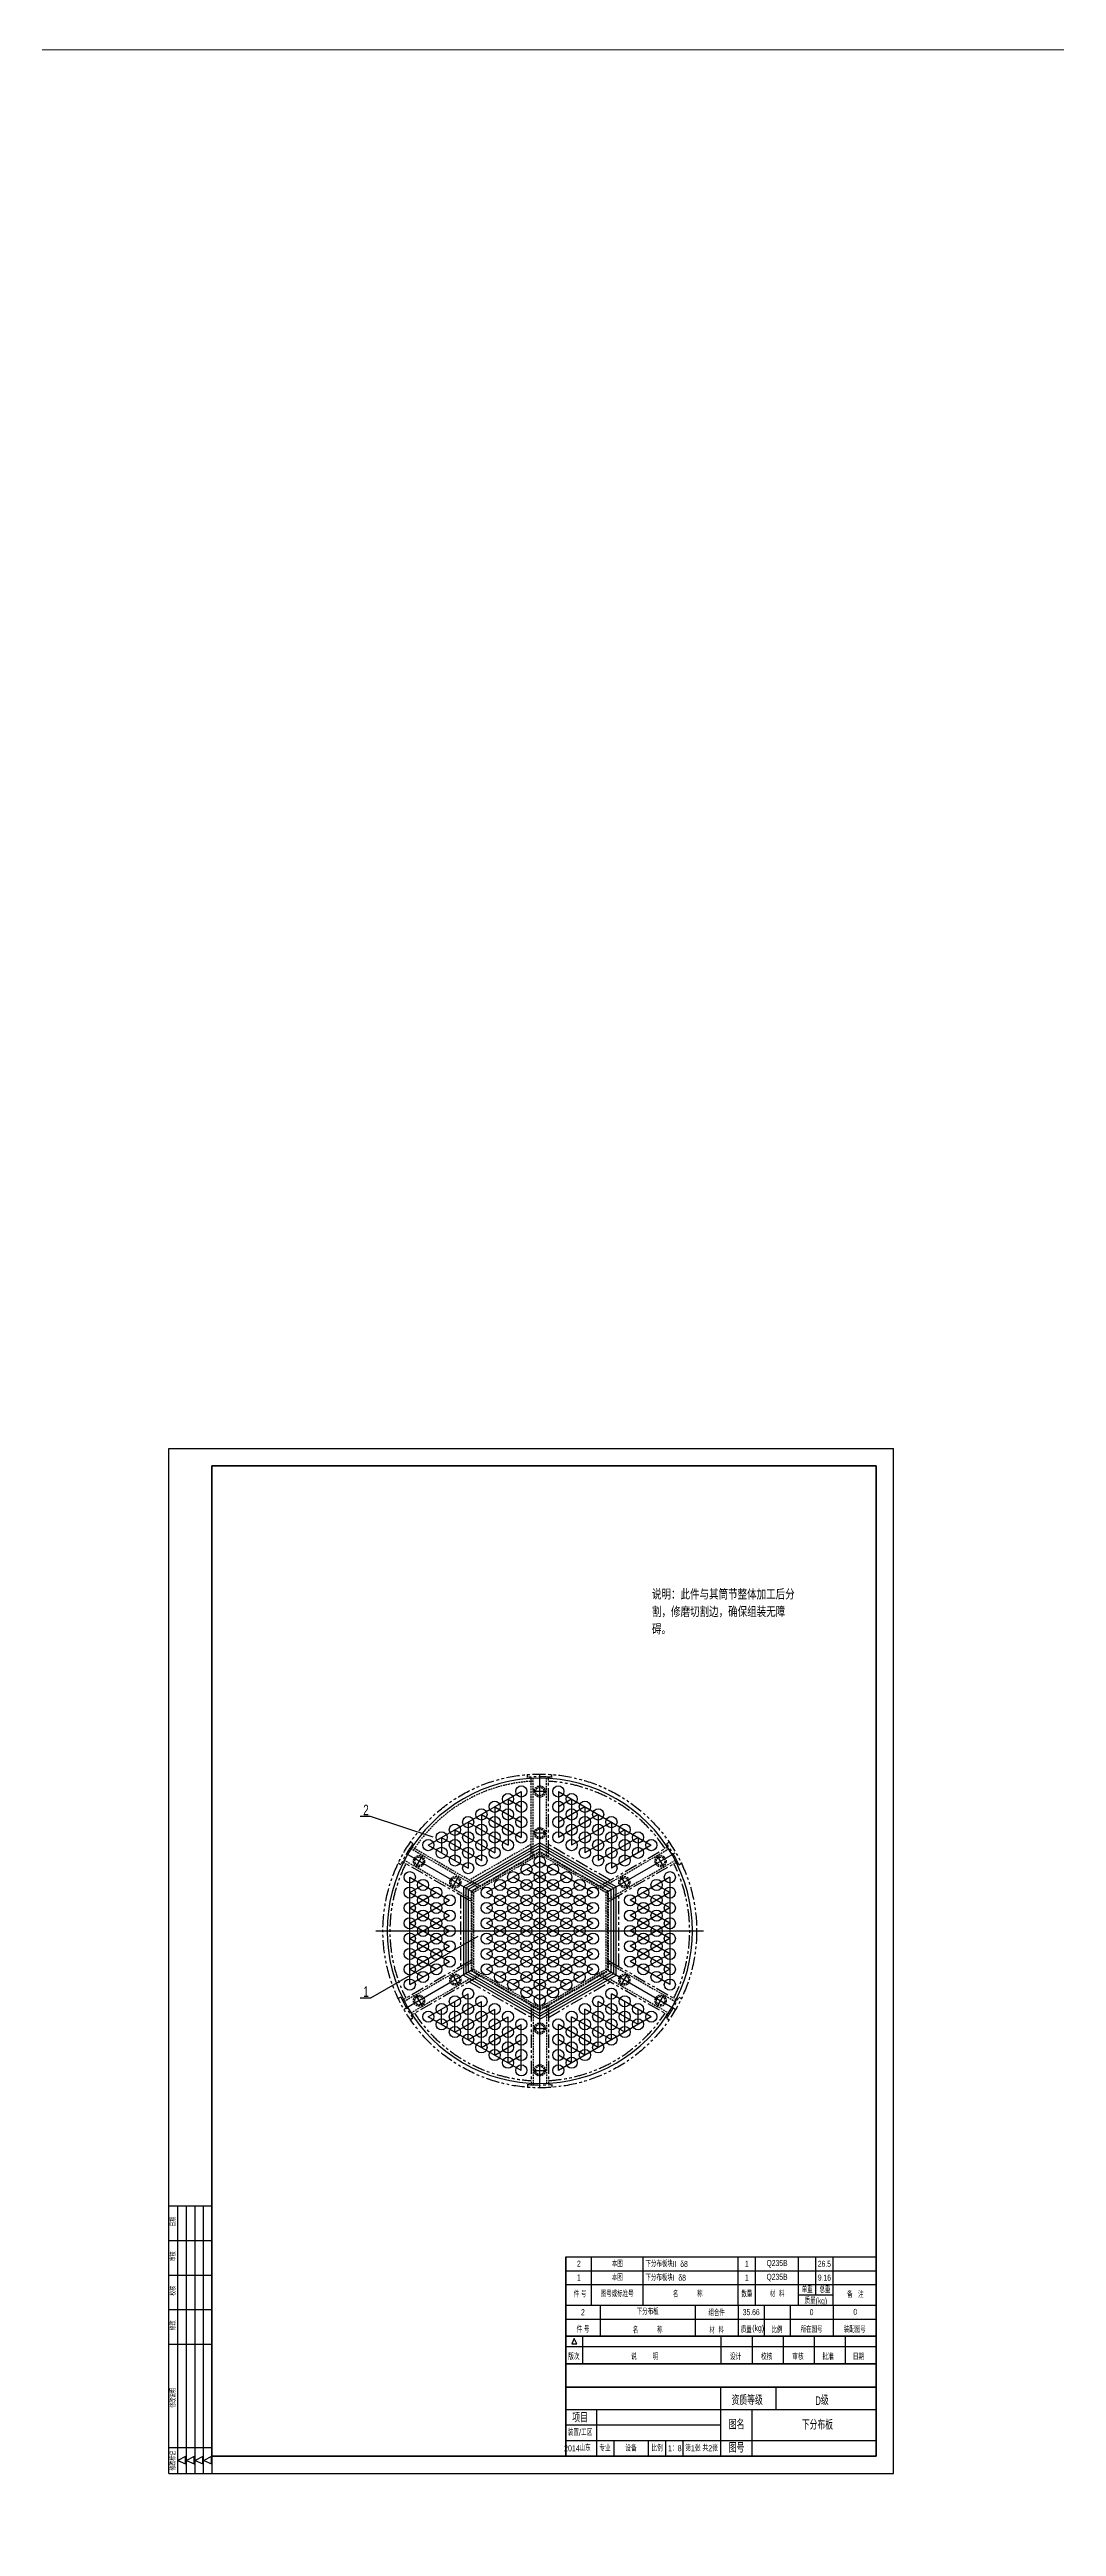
# Model space of a CAD drawing. Header units: millimetres. Extents: x 173791 to 206178, y -159089 to -143118.
# Drawn here: x 181996 to 184884, y -150223 to -143118 of the extents above; entities that cross this region are included whole.
import ezdxf
from ezdxf.enums import TextEntityAlignment as Align

# ---------------------------------------------------------------- set-up
doc = ezdxf.new("R2010")
doc.units = ezdxf.units.MM
doc.linetypes.add('DASHED', pattern=[0.75, 0.5, -0.25])
doc.linetypes.add('PHANTOM', pattern=[2.5, 1.25, -0.25, 0.25, -0.25, 0.25, -0.25])
for name, color, linetype in [('1', 1, 'Continuous'), ('4虚线层', 6, 'DASHED'), ('9双点划线层', 6, 'PHANTOM')]:
    doc.layers.add(name, color=color, linetype=linetype)
doc.layers.add('图层1', color=4, linetype='Continuous', lineweight=35)
doc.styles.add('样式 3.5', font='roms.shx', dxfattribs={"width": 0.7, "height": 3.5, "bigfont": 'hztxt.shx'})
doc.styles.add('样式 5', font='roms.shx', dxfattribs={"width": 0.67, "height": 5, "bigfont": 'hztxt.shx'})

msp = doc.modelspace()

# ---------------------------------------------------------------- linework, layer by layer
at = {"color": 7, "linetype": 'Continuous'}
for p, q in [((182337.9, -147130.8), (184416.9, -147130.8)), ((182337.9, -150071.1), (182337.9, -147130.8)), ((184416.9, -150071.1), (184416.9, -147130.8)), ((182337.9, -149303.8), (182461.6, -149303.8)), ((182362.6, -149303.8), (182362.6, -150071.1)), ((182387.4, -149303.8), (182387.4, -150071.1)), ((182412.1, -149303.8), (182412.1, -150071.1)), ((182436.9, -149303.8), (182436.9, -150071.1)), ((182337.9, -149402.8), (182461.6, -149402.8)), ((182337.9, -149501.8), (182461.6, -149501.8)), ((182337.9, -149600.8), (182461.6, -149600.8)), ((182337.9, -149699.8), (182461.6, -149699.8)), ((182337.9, -149996.8), (182461.6, -149996.8)), ((182337.9, -150071.1), (184416.9, -150071.1))]:
    msp.add_line(p, q, dxfattribs=at)
at = {"color": 1, "ltscale": 1.5}
for p, q in [((183402.1, -148964.7), (183402.1, -148064.7)), ((183418.1, -148114.7), (183386.1, -148114.7)), ((183402.1, -148269.7), (183190, -148392.2)), ((183418.1, -148234.7), (183386.1, -148234.7)), ((183614.3, -148392.2), (183402.1, -148269.7)), ((183599.3, -148400.8), (183790.1, -148290.7)), ((183205, -148400.8), (183019.4, -148293.7)), ((183063.7, -148300.8), (183047.7, -148328.5)), ((183167.7, -148360.8), (183151.7, -148388.5)), ((183652.6, -148388.5), (183636.6, -148360.8)), ((183756.6, -148328.5), (183740.6, -148300.8)), ((183190, -148392.2), (183190, -148637.2)), ((183614.3, -148637.2), (183614.3, -148392.2)), ((182932.1, -148514.7), (183872.1, -148514.7)), ((182952.1, -148514.7), (183852.1, -148514.7)), ((183205, -148628.5), (183014.2, -148738.7)), ((183151.7, -148640.8), (183167.7, -148668.5)), ((183190, -148637.2), (183402.1, -148759.7)), ((183402.1, -148759.7), (183614.3, -148637.2)), ((183599.3, -148628.5), (183790.1, -148738.7)), ((183636.6, -148668.5), (183652.6, -148640.8)), ((183047.7, -148700.8), (183063.7, -148728.5)), ((183740.6, -148728.5), (183756.6, -148700.8)), ((183386.1, -148794.7), (183418.1, -148794.7)), ((183386.1, -148914.7), (183418.1, -148914.7))]:
    msp.add_line(p, q, dxfattribs=at)
for p, q in [((182916.3, -148186.2), (182886.6, -148186.2)), ((183095.9, -148245.4), (182916.3, -148186.2)), ((183402.1, -148261.6), (183183, -148388.1)), ((183402.1, -148277.8), (183197, -148396.2)), ((183621.3, -148388.1), (183402.1, -148261.6)), ((183607.3, -148396.2), (183402.1, -148277.8)), ((183183, -148388.1), (183183, -148641.2)), ((183197, -148396.2), (183197, -148633.1)), ((183607.3, -148633.1), (183607.3, -148396.2)), ((183621.3, -148641.2), (183621.3, -148388.1)), ((183224.4, -148530.4), (182916.3, -148707.5)), ((183183, -148641.2), (183402.1, -148767.8)), ((183197, -148633.1), (183402.1, -148751.6)), ((183402.1, -148751.6), (183607.3, -148633.1)), ((183402.1, -148767.8), (183621.3, -148641.2)), ((182916.3, -148707.5), (182886.6, -148707.5)), ((183476.4, -149449.8), (184367.4, -149449.8)), ((183476.4, -149489.4), (184367.4, -149489.4)), ((183550.6, -149588.4), (183550.6, -149449.8)), ((183699.1, -149588.4), (183699.1, -149449.8)), ((183971.4, -149588.4), (183971.4, -149449.8)), ((184020.9, -149588.4), (184020.9, -149449.8)), ((184144.6, -149588.4), (184144.6, -149449.8)), ((184194.1, -149558.7), (184194.1, -149449.8)), ((184243.6, -149588.4), (184243.6, -149449.8)), ((183476.4, -149529), (184367.4, -149529)), ((184144.6, -149558.7), (184243.6, -149558.7)), ((183476.4, -149588.4), (184367.4, -149588.4)), ((183476.4, -149677.5), (184367.4, -149677.5)), ((183476.4, -149690.4), (183476.4, -149715.2)), ((183476.4, -149707.2), (184367.4, -149707.2)), ((183500.4, -149684.3), (183493.6, -149699.4)), ((183493.6, -149699.4), (183508.1, -149699.4)), ((183508.1, -149699.4), (183500.4, -149684.3)), ((183525.9, -149756.7), (183525.9, -149677.5)), ((183921.9, -149677.5), (183921.9, -149756.7)), ((184011, -149677.5), (184011, -149756.7)), ((184100.1, -149677.5), (184100.1, -149756.7)), ((184189.2, -149677.5), (184189.2, -149756.7)), ((184278.3, -149677.5), (184278.3, -149756.7)), ((183921.9, -150021.6), (183921.9, -149823.6)), ((184080.3, -149887.9), (184080.3, -149823.6)), ((183476.4, -149887.9), (184367.4, -149887.9)), ((183565.5, -150021.6), (183565.5, -149887.9)), ((184011, -150021.6), (184011, -149887.9)), ((183921.9, -149932.5), (183476.4, -149932.5)), ((184367.4, -149977), (183476.4, -149977)), ((183615, -150021.6), (183615, -149977)), ((183714, -150021.6), (183714, -149977)), ((183763.5, -150021.6), (183763.5, -149977)), ((183813, -150021.6), (183813, -149977)), ((182385.7, -150022.5), (182364, -150033.6)), ((182364, -150033.6), (182385.7, -150043.4)), ((182385.7, -150043.4), (182385.7, -150022.5)), ((182410.5, -150022.5), (182388.8, -150033.6)), ((182388.8, -150033.6), (182410.5, -150043.4)), ((182410.5, -150043.4), (182410.5, -150022.5)), ((182435.2, -150022.5), (182413.5, -150033.6)), ((182413.5, -150033.6), (182435.2, -150043.4)), ((182435.2, -150043.4), (182435.2, -150022.5)), ((182460, -150022.5), (182438.3, -150033.6)), ((182438.3, -150033.6), (182460, -150043.4)), ((182460, -150043.4), (182460, -150022.5)), ((182461.6, -150021.6), (182461.6, -150071.1))]:
    msp.add_line(p, q)
at = {"color": 4}
for p, q in [((183476.4, -149532), (183476.4, -149556.8)), ((183476.4, -149532), (183476.4, -149556.8)), ((183476.4, -149532), (183476.4, -149556.8)), ((183476.4, -149571.6), (183476.4, -149596.4))]:
    msp.add_line(p, q, dxfattribs=at)
msp.add_lwpolyline([(189762.3, -159084.6), (189758.4, -143117.6), (173791.3, -143121.5), (173795.3, -159088.6)], close=True)
for points in [[(183476.4, -149628), (184367.4, -149628)], [(183575.4, -149588.4), (183575.4, -149677.5)], [(183847.6, -149588.4), (183847.6, -149677.5)], [(183971.4, -149588.4), (183971.4, -149677.5)], [(184045.6, -149588.4), (184045.6, -149677.5)], [(184119.9, -149588.4), (184119.9, -149677.5)], [(184243.6, -149588.4), (184243.6, -149677.5)]]:
    msp.add_lwpolyline(points)
for start, end in [(90, 150), (30, 90), (150, 210), (330, 30), (210, 270), (270, 330)]:
    msp.add_arc((183402.1, -148514.7), 438, start, end)
at = {"layer": '1'}
for p, q in [((183082.3, -148268.6), (183349, -148114.6)), ((183310.9, -148136.6), (183310.9, -148268.6)), ((183310.9, -148136.6), (183349, -148158.6)), ((183349, -148114.6), (183349, -148246.6)), ((183455.3, -148114.6), (183455.3, -148246.6)), ((183455.3, -148114.6), (183722, -148268.6)), ((183493.4, -148136.6), (183455.3, -148158.6)), ((183493.4, -148136.6), (183493.4, -148268.6)), ((183196.6, -148202.6), (183310.9, -148268.6)), ((183196.6, -148202.6), (183196.6, -148334.6)), ((183234.7, -148180.6), (183234.7, -148312.6)), ((183234.7, -148180.6), (183349, -148246.6)), ((183272.8, -148158.6), (183272.8, -148290.6)), ((183272.8, -148158.6), (183349, -148202.6)), ((183531.5, -148158.6), (183455.3, -148202.6)), ((183569.6, -148180.6), (183455.3, -148246.6)), ((183607.7, -148202.6), (183493.4, -148268.6)), ((183531.5, -148158.6), (183531.5, -148290.6)), ((183569.6, -148180.6), (183569.6, -148312.6)), ((183607.7, -148202.6), (183607.7, -148334.6)), ((183082.3, -148268.6), (183196.6, -148334.6)), ((183120.4, -148246.6), (183234.7, -148312.6)), ((183120.4, -148246.6), (183120.4, -148290.6)), ((183158.5, -148224.6), (183272.8, -148290.6)), ((183158.5, -148224.6), (183158.5, -148312.6)), ((183645.8, -148224.6), (183531.5, -148290.6)), ((183683.9, -148246.6), (183569.6, -148312.6)), ((183722, -148268.6), (183607.7, -148334.6)), ((183645.8, -148224.6), (183645.8, -148312.6)), ((183683.9, -148246.6), (183683.9, -148290.6)), ((183029.1, -148360.7), (183143.4, -148426.7)), ((183029.1, -148668.7), (183029.1, -148360.7)), ((183402.1, -148316.7), (183249.7, -148404.7)), ((183440.2, -148338.7), (183249.7, -148448.7)), ((183478.4, -148360.7), (183249.7, -148492.7)), ((183554.6, -148492.7), (183325.9, -148360.7)), ((183554.6, -148448.7), (183364, -148338.7)), ((183554.6, -148404.7), (183402.1, -148316.7)), ((183775.2, -148360.7), (183660.9, -148426.7)), ((183775.2, -148360.7), (183775.2, -148668.7)), ((183029.1, -148404.7), (183067.2, -148382.7)), ((183029.1, -148404.7), (183143.4, -148470.7)), ((183029.1, -148448.7), (183105.3, -148404.7)), ((183029.1, -148492.7), (183143.4, -148426.7)), ((183516.5, -148382.7), (183249.7, -148536.7)), ((183554.6, -148580.7), (183249.7, -148404.7)), ((183554.6, -148404.7), (183249.7, -148580.7)), ((183554.6, -148536.7), (183287.8, -148382.7)), ((183775.2, -148404.7), (183660.9, -148470.7)), ((183775.2, -148492.7), (183660.9, -148426.7)), ((183775.2, -148448.7), (183699, -148404.7)), ((183775.2, -148404.7), (183737.1, -148382.7)), ((183029.1, -148448.7), (183143.4, -148514.7)), ((183029.1, -148536.7), (183143.4, -148470.7)), ((183029.1, -148492.7), (183143.4, -148558.7)), ((183554.6, -148448.7), (183249.7, -148624.7)), ((183554.6, -148624.7), (183249.7, -148448.7)), ((183516.5, -148646.7), (183249.7, -148492.7)), ((183554.6, -148492.7), (183287.8, -148646.7)), ((183775.2, -148448.7), (183660.9, -148514.7)), ((183775.2, -148536.7), (183660.9, -148470.7)), ((183775.2, -148492.7), (183660.9, -148558.7)), ((183029.1, -148580.7), (183143.4, -148514.7)), ((183029.1, -148536.7), (183143.4, -148602.7)), ((183029.1, -148624.7), (183143.4, -148558.7)), ((183478.4, -148668.7), (183249.7, -148536.7)), ((183554.6, -148536.7), (183325.9, -148668.7)), ((183775.2, -148580.7), (183660.9, -148514.7)), ((183775.2, -148536.7), (183660.9, -148602.7)), ((183775.2, -148624.7), (183660.9, -148558.7)), ((183029.1, -148580.7), (183105.3, -148624.7)), ((183029.1, -148668.7), (183143.4, -148602.7)), ((183029.1, -148624.7), (183067.2, -148646.7)), ((183440.2, -148690.7), (183249.7, -148580.7)), ((183402.1, -148712.7), (183249.7, -148624.7)), ((183554.6, -148580.7), (183364, -148690.7)), ((183554.6, -148624.7), (183402.1, -148712.7)), ((183775.2, -148668.7), (183660.9, -148602.7)), ((183775.2, -148580.7), (183699, -148624.7)), ((183775.2, -148624.7), (183737.1, -148646.7)), ((183082.3, -148760.8), (183196.6, -148694.8)), ((183120.4, -148782.8), (183234.7, -148716.8)), ((183158.5, -148804.8), (183158.5, -148716.8)), ((183196.6, -148826.8), (183196.6, -148694.8)), ((183234.7, -148848.8), (183234.7, -148716.8)), ((183683.9, -148782.8), (183569.6, -148716.8)), ((183569.6, -148848.8), (183569.6, -148716.8)), ((183722, -148760.8), (183607.7, -148694.8)), ((183607.7, -148826.8), (183607.7, -148694.8)), ((183645.8, -148804.8), (183645.8, -148716.8)), ((183349, -148914.8), (183082.3, -148760.8)), ((183120.4, -148782.8), (183120.4, -148738.8)), ((183158.5, -148804.8), (183272.8, -148738.8)), ((183196.6, -148826.8), (183310.9, -148760.8)), ((183234.7, -148848.8), (183349, -148782.8)), ((183272.8, -148870.8), (183272.8, -148738.8)), ((183310.9, -148892.8), (183310.9, -148760.8)), ((183349, -148914.8), (183349, -148782.8)), ((183722, -148760.8), (183455.3, -148914.8)), ((183455.3, -148914.8), (183455.3, -148782.8)), ((183569.6, -148848.8), (183455.3, -148782.8)), ((183493.4, -148892.8), (183493.4, -148760.8)), ((183607.7, -148826.8), (183493.4, -148760.8)), ((183531.5, -148870.8), (183531.5, -148738.8)), ((183645.8, -148804.8), (183531.5, -148738.8)), ((183683.9, -148782.8), (183683.9, -148738.8)), ((183272.8, -148870.8), (183349, -148826.8)), ((183531.5, -148870.8), (183455.3, -148826.8)), ((183310.9, -148892.8), (183349, -148870.8)), ((183493.4, -148892.8), (183455.3, -148870.8))]:
    msp.add_line(p, q, dxfattribs=at)
for centre in [(183272.8, -148158.6), (183310.9, -148136.6), (183349, -148114.6), (183349, -148158.6), (183455.3, -148114.6), (183455.3, -148158.6), (183493.4, -148136.6), (183531.5, -148158.6), (183158.5, -148224.6), (183196.6, -148202.6), (183234.7, -148180.6), (183234.7, -148224.6), (183272.8, -148202.6), (183310.9, -148180.6), (183310.9, -148224.6), (183349, -148202.6), (183455.3, -148202.6), (183493.4, -148180.6), (183493.4, -148224.6), (183531.5, -148202.6), (183569.6, -148180.6), (183569.6, -148224.6), (183607.7, -148202.6), (183645.8, -148224.6), (183082.3, -148268.6), (183120.4, -148246.6), (183120.4, -148290.6), (183158.5, -148268.6), (183196.6, -148246.6), (183196.6, -148290.6), (183234.7, -148268.6), (183272.8, -148246.6), (183272.8, -148290.6), (183310.9, -148268.6), (183349, -148246.6), (183455.3, -148246.6), (183493.4, -148268.6), (183531.5, -148246.6), (183531.5, -148290.6), (183569.6, -148268.6), (183607.7, -148246.6), (183607.7, -148290.6), (183645.8, -148268.6), (183683.9, -148246.6), (183683.9, -148290.6), (183722, -148268.6), (183029.1, -148360.7), (183158.5, -148312.6), (183196.6, -148334.6), (183234.7, -148312.6), (183325.9, -148360.7), (183364, -148338.7), (183402.1, -148316.7), (183402.1, -148360.7), (183440.2, -148338.7), (183478.4, -148360.7), (183569.6, -148312.6), (183607.7, -148334.6), (183645.8, -148312.6), (183775.2, -148360.7), (183029.1, -148404.7), (183029.1, -148448.7), (183067.2, -148382.7), (183067.2, -148426.7), (183105.3, -148404.7), (183105.3, -148448.7), (183143.4, -148426.7), (183249.7, -148404.7), (183249.7, -148448.7), (183287.8, -148382.7), (183287.8, -148426.7), (183325.9, -148404.7), (183325.9, -148448.7), (183364, -148382.7), (183364, -148426.7), (183402.1, -148404.7), (183402.1, -148448.7), (183440.2, -148382.7), (183440.2, -148426.7), (183478.4, -148404.7), (183478.4, -148448.7), (183516.5, -148382.7), (183516.5, -148426.7), (183554.6, -148404.7), (183554.6, -148448.7), (183660.9, -148426.7), (183699, -148404.7), (183699, -148448.7), (183737.1, -148382.7), (183737.1, -148426.7), (183775.2, -148404.7), (183775.2, -148448.7), (183029.1, -148492.7), (183067.2, -148470.7), (183067.2, -148514.7), (183105.3, -148492.7), (183143.4, -148470.7), (183143.4, -148514.7), (183249.7, -148492.7), (183287.8, -148470.7), (183287.8, -148514.7), (183325.9, -148492.7), (183364, -148470.7), (183364, -148514.7), (183402.1, -148492.7), (183440.2, -148470.7), (183440.2, -148514.7), (183478.4, -148492.7), (183516.5, -148470.7), (183516.5, -148514.7), (183554.6, -148492.7), (183660.9, -148470.7), (183660.9, -148514.7), (183699, -148492.7), (183737.1, -148470.7), (183737.1, -148514.7), (183775.2, -148492.7), (183029.1, -148536.7), (183029.1, -148580.7), (183067.2, -148558.7), (183105.3, -148536.7), (183105.3, -148580.7), (183143.4, -148558.7), (183249.7, -148536.7), (183249.7, -148580.7), (183287.8, -148558.7), (183325.9, -148536.7), (183325.9, -148580.7), (183364, -148558.7), (183402.1, -148536.7), (183402.1, -148580.7), (183440.2, -148558.7), (183478.4, -148536.7), (183478.4, -148580.7), (183516.5, -148558.7), (183554.6, -148536.7), (183554.6, -148580.7), (183660.9, -148558.7), (183699, -148536.7), (183699, -148580.7), (183737.1, -148558.7), (183775.2, -148536.7), (183775.2, -148580.7), (183029.1, -148624.7), (183067.2, -148602.7), (183067.2, -148646.7), (183105.3, -148624.7), (183143.4, -148602.7), (183249.7, -148624.7), (183287.8, -148602.7), (183287.8, -148646.7), (183325.9, -148624.7), (183364, -148602.7), (183364, -148646.7), (183402.1, -148624.7), (183440.2, -148602.7), (183440.2, -148646.7), (183478.4, -148624.7), (183516.5, -148602.7), (183516.5, -148646.7), (183554.6, -148624.7), (183660.9, -148602.7), (183699, -148624.7), (183737.1, -148602.7), (183737.1, -148646.7), (183775.2, -148624.7), (183029.1, -148668.7), (183158.5, -148716.8), (183196.6, -148694.8), (183234.7, -148716.8), (183325.9, -148668.7), (183364, -148690.7), (183402.1, -148668.7), (183402.1, -148712.7), (183440.2, -148690.7), (183478.4, -148668.7), (183569.6, -148716.8), (183607.7, -148694.8), (183645.8, -148716.8), (183775.2, -148668.7), (183082.3, -148760.8), (183120.4, -148738.8), (183120.4, -148782.8), (183158.5, -148760.8), (183158.5, -148804.8), (183196.6, -148738.8), (183196.6, -148782.8), (183234.7, -148760.8), (183234.7, -148804.8), (183272.8, -148738.8), (183272.8, -148782.8), (183310.9, -148760.8), (183310.9, -148804.8), (183349, -148782.8), (183455.3, -148782.8), (183493.4, -148760.8), (183493.4, -148804.8), (183531.5, -148738.8), (183531.5, -148782.8), (183569.6, -148760.8), (183569.6, -148804.8), (183607.7, -148738.8), (183607.7, -148782.8), (183645.8, -148760.8), (183645.8, -148804.8), (183683.9, -148738.8), (183683.9, -148782.8), (183722, -148760.8), (183196.6, -148826.8), (183234.7, -148848.8), (183272.8, -148826.8), (183272.8, -148870.8), (183310.9, -148848.8), (183349, -148826.8), (183349, -148870.8), (183455.3, -148826.8), (183455.3, -148870.8), (183493.4, -148848.8), (183531.5, -148826.8), (183531.5, -148870.8), (183569.6, -148848.8), (183607.7, -148826.8), (183310.9, -148892.8), (183349, -148914.8), (183455.3, -148914.8), (183493.4, -148892.8)]:
    msp.add_circle(centre, 16, dxfattribs=at)
at = {"layer": '4虚线层', "ltscale": 10}
for p, q in [((183377.1, -148276), (183377.1, -148077.4)), ((183383.1, -148298), (183383.1, -148073.4)), ((183421.1, -148298), (183421.1, -148073.4)), ((183224, -148389.9), (183029.5, -148277.6)), ((183208, -148373.7), (183035.9, -148274.4)), ((183377.1, -148266.8), (183200, -148369.1)), ((183402.1, -148287), (183205, -148400.8)), ((183402.1, -148289.3), (183207, -148402)), ((183377.1, -148301.4), (183377.1, -148292.2)), ((183599.3, -148400.8), (183402.1, -148287)), ((183597.3, -148402), (183402.1, -148289.3)), ((183402.1, -148295.1), (183402.1, -148289.3)), ((183427.1, -148301.4), (183427.1, -148292.2)), ((183580.3, -148389.9), (183774.8, -148277.6)), ((183205, -148422.8), (183010.5, -148310.5)), ((183402.1, -148295.1), (183212, -148404.9)), ((183592.3, -148404.9), (183402.1, -148295.1)), ((183599.3, -148422.8), (183793.8, -148310.5)), ((183205, -148429.7), (183197, -148425.1)), ((183205, -148400.8), (183205, -148628.5)), ((183207, -148402), (183207, -148627.4)), ((183212, -148404.9), (183207, -148402)), ((183212, -148404.9), (183212, -148624.5)), ((183230, -148386.4), (183222, -148381.8)), ((183574.3, -148386.4), (183582.3, -148381.8)), ((183592.3, -148404.9), (183597.3, -148402)), ((183592.3, -148624.5), (183592.3, -148404.9)), ((183597.3, -148627.4), (183597.3, -148402)), ((183599.3, -148628.5), (183599.3, -148400.8)), ((183599.3, -148429.7), (183607.3, -148425.1)), ((183205, -148606.6), (183010.5, -148718.9)), ((183224, -148639.5), (183029.5, -148751.8)), ((183205, -148599.7), (183197, -148604.3)), ((183205, -148628.5), (183402.1, -148742.4)), ((183207, -148627.4), (183212, -148624.5)), ((183207, -148627.4), (183402.1, -148740.1)), ((183212, -148624.5), (183402.1, -148734.3)), ((183230, -148643), (183222, -148647.6)), ((183402.1, -148734.3), (183592.3, -148624.5)), ((183402.1, -148740.1), (183597.3, -148627.4)), ((183402.1, -148742.4), (183599.3, -148628.5)), ((183574.3, -148643), (183582.3, -148647.6)), ((183580.3, -148639.5), (183774.8, -148751.8)), ((183597.3, -148627.4), (183592.3, -148624.5)), ((183599.3, -148599.7), (183607.3, -148604.3)), ((183599.3, -148606.6), (183793.8, -148718.9)), ((183377.1, -148727.9), (183377.1, -148737.2)), ((183383.1, -148731.4), (183383.1, -148956)), ((183402.1, -148740.1), (183402.1, -148734.3)), ((183421.1, -148731.4), (183421.1, -148956)), ((183427.1, -148727.9), (183427.1, -148737.2))]:
    msp.add_line(p, q, dxfattribs=at)
for centre, radius in [((183402.1, -148114.7), 16), ((183402.1, -148114.7), 12), ((183402.1, -148234.7), 16), ((183402.1, -148234.7), 12), ((183055.7, -148314.7), 16), ((183055.7, -148314.7), 12), ((183159.7, -148374.7), 16), ((183159.7, -148374.7), 12), ((183644.6, -148374.7), 16), ((183644.6, -148374.7), 12), ((183748.6, -148314.7), 16), ((183748.6, -148314.7), 12), ((183159.7, -148654.7), 16), ((183159.7, -148654.7), 12), ((183644.6, -148654.7), 16), ((183644.6, -148654.7), 12), ((183055.7, -148714.7), 16), ((183055.7, -148714.7), 12), ((183748.6, -148714.7), 16), ((183748.6, -148714.7), 12), ((183402.1, -148794.7), 16), ((183402.1, -148794.7), 12), ((183402.1, -148914.7), 16), ((183402.1, -148914.7), 12)]:
    msp.add_circle(centre, radius, dxfattribs=at)
msp.add_arc((183402.1, -148514.7), 430, 92.5325, 147.4675, dxfattribs=at)
at = {"layer": '9双点划线层', "ltscale": 30}
for p, q in [((183367.1, -148074.1), (183367.1, -148066.1)), ((183377.1, -148077.4), (183377.1, -148073.4)), ((183427.1, -148292.2), (183427.1, -148073.4)), ((183437.1, -148074.1), (183437.1, -148066.1)), ((183038.1, -148264.1), (183031.1, -148260.1)), ((183035.9, -148274.4), (183032.5, -148272.4)), ((183377.1, -148292.2), (183377.1, -148276)), ((183604.3, -148369.1), (183427.1, -148266.8)), ((183582.3, -148381.8), (183771.8, -148272.4)), ((183766.2, -148264.1), (183773.2, -148260.1)), ((183003.1, -148324.7), (182996.1, -148320.7)), ((183197, -148425.1), (183007.5, -148315.7)), ((183607.3, -148425.1), (183796.8, -148315.7)), ((183801.2, -148324.7), (183808.2, -148320.7)), ((183175, -148412.4), (183175, -148617)), ((183222, -148381.8), (183208, -148373.7)), ((183629.3, -148617), (183629.3, -148412.4)), ((183197, -148604.3), (183007.5, -148713.7)), ((183222, -148647.6), (183032.5, -148757)), ((183582.3, -148647.6), (183771.8, -148757)), ((183607.3, -148604.3), (183796.8, -148713.7)), ((183003.1, -148704.7), (182996.1, -148708.7)), ((183200, -148660.3), (183377.1, -148762.6)), ((183427.1, -148762.6), (183604.3, -148660.3)), ((183801.2, -148704.7), (183808.2, -148708.7)), ((183038.1, -148765.3), (183031.1, -148769.3)), ((183377.1, -148737.2), (183377.1, -148956)), ((183427.1, -148737.2), (183427.1, -148956)), ((183766.2, -148765.3), (183773.2, -148769.3)), ((183367.1, -148955.3), (183367.1, -148963.3)), ((183437.1, -148955.3), (183437.1, -148963.3))]:
    msp.add_line(p, q, dxfattribs=at)
msp.add_circle((183402.1, -148514.7), 450, dxfattribs=at)
for radius, start, end in [(442, 85.45825, 94.54175), (430, 33.33303, 86.66697), (442, 145.45825, 154.54175), (442, 25.45825, 34.54175), (430, 153.33303, 206.66697), (430, 333.33303, 26.66697), (442, 205.45825, 214.54175), (442, 325.45825, 334.54175), (430, 213.33303, 266.66697), (430, 273.33303, 326.66697), (442, 265.45825, 274.54175)]:
    msp.add_arc((183402.1, -148514.7), radius, start, end, dxfattribs=at)
at = {"layer": '图层1'}
for p, q in [((184367.4, -147180.3), (182461.6, -147180.3)), ((182461.6, -147180.3), (182461.6, -150021.6)), ((184367.4, -150021.6), (184367.4, -147180.3)), ((184367.4, -150021.6), (184367.4, -147180.3)), ((183476.4, -149756.7), (183476.4, -149449.8)), ((183476.4, -149756.7), (183476.4, -149449.8)), ((183476.4, -149715.2), (183476.4, -149449.8)), ((183476.4, -149677.5), (184367.4, -149677.5)), ((184367.4, -149756.7), (183476.4, -149756.7)), ((183476.4, -149756.7), (183476.4, -149823.6)), ((183476.4, -149756.7), (183476.4, -149823.6)), ((183476.4, -149823.6), (184367.4, -149823.6)), ((183476.4, -149823.6), (184367.4, -149823.6)), ((184367.4, -149823.6), (183476.4, -149823.6)), ((183476.4, -150021.6), (183476.4, -149823.6)), ((182461.6, -150021.6), (184367.4, -150021.6))]:
    msp.add_line(p, q, dxfattribs=at)

# ---------------------------------------------------------------- texts
at = {"style": '样式 3.5', "width": 0.67}
for s, height, p in [('2', 17.3, (183508.9, -149478)), ('1', 17.3, (183508.9, -149517.6)), ('本图', 17.33, (183608.8, -149478.6)), ('本图', 17.33, (183608.8, -149518.2)), ('下分布板块II  δ8', 17.325, (183705.2, -149478.6)), ('下分布板块I  δ8', 17.33, (183705.2, -149518.2)), ('下分布板', 17.33, (183680.3, -149615.7)), ('(kg)', 17.32, (184011.8, -149662.3))]:
    msp.add_text(s, height=height, dxfattribs=at).set_placement(p)
for s, height, p in [('1', 17.3, (183996.1, -149469.6)), ('Q235B', 17.33, (184082.7, -149469.6)), ('Q235B', 17.33, (184082.7, -149509.2)), ('件 号', 17.32, (183517.6, -149554.6)), ('图号或标准号', 17.32, (183624.1, -149554.1)), ('名          称', 17.325, (183826.4, -149554.2)), ('数量', 17.32, (183996.1, -149554.6)), ('1', 17.3, (183996.1, -149509.2)), ('材  料', 17.32, (184082.7, -149554.1)), ('单重', 17.32, (184169.2, -149541.7)), ('质量(kg)', 17.32, (184194.1, -149576.1)), ('总重', 17.32, (184220, -149541.5)), ('备   注', 17.32, (184307.1, -149555.8)), ('2', 17.3, (183525.9, -149608.2)), ('组合件', 17.32, (183909.5, -149608.2)), ('35.66', 17.33, (184008.5, -149608.2)), ('0', 17.3, (184181.7, -149608.2)), ('0', 17.3, (184306.9, -149607.5)), ('件 号', 17.32, (183526.2, -149655.7)), ('名          称', 17.325, (183711.5, -149657.6)), ('材  料', 17.32, (183909.5, -149658.4)), ('质量', 17.32, (183994.3, -149656.4)), ('比例', 17.32, (184082.7, -149656.8)), ('所在图号', 17.32, (184181.7, -149655.9)), ('装配图号', 17.32, (184305.5, -149655.9))]:
    msp.add_text(s, height=height, dxfattribs=at).set_placement(p, align=Align.MIDDLE)
at = {"color": 1, "style": '样式 3.5', "width": 0.67}
for s, p in [('26.5', (184218.5, -149469.6)), ('9.16', (184218.5, -149509.2))]:
    msp.add_text(s, height=17.33, dxfattribs=at).set_placement(p, align=Align.MIDDLE)
at = {"char_height": 30, "attachment_point": 1, "style": '样式 3.5'}
for s, insert, width in [('说明：此件与其筒节整体加工后分割，修磨切割边，确保组装无障碍。', (183723.9, -147534.2), 431.821), ('2', (182895.7, -148152.8), 32.852), ('1', (182895.7, -148674.1), 32.852)]:
    msp.add_mtext(s, dxfattribs=dict(at, insert=insert, width=width))
at = {"char_height": 14.85, "attachment_point": 5, "rotation": 90, "style": '样式 3.5'}
for s, insert in [('日期', (182350.5, -149349.1)), ('审核', (182350.5, -149448.1)), ('校核', (182350.5, -149547.1)), ('修改', (182350.5, -149646.1)), ('修改说明', (182350.5, -149854.2)), ('修改标记', (182350.5, -150034.5))]:
    msp.add_mtext(s, dxfattribs=dict(at, insert=insert))
at = {"attachment_point": 5}
for s, insert, char_height, style in [('版次', (183499.9, -149736.6), 17.32, '样式 3.5'), ('说        明', (183702.8, -149736.6), 17.32, '样式 3.5'), ('设计', (183963.6, -149736.6), 17.32, '样式 3.5'), ('校核', (184052.9, -149736.6), 17.32, '样式 3.5'), ('审核', (184142.6, -149736.6), 17.32, '样式 3.5'), ('批准', (184229.1, -149736.6), 17.32, '样式 3.5'), ('日期', (184316.4, -149736.6), 17.32, '样式 3.5'), ('资质等级', (183997.1, -149862.4), 24.75, '样式 5'), ('D级', (184211.7, -149862.4), 24.75, '样式 5'), ('项目', (183517.5, -149912.1), 24.75, '样式 5'), ('图名', (183966.6, -149932.3), 24.75, '样式 5'), ('下分布板', (184198.5, -149933), 24.75, '样式 5'), ('2014', (183494.2, -149999.1), 17.32, '样式 3.5'), ('装置/工区', (183517.5, -149953.7), 17.32, '样式 3.5'), ('山东', (183531.9, -149998), 17.32, '样式 3.5'), ('专业', (183589, -149998.8), 17.32, '样式 3.5'), ('设备', (183663.4, -149998.8), 17.32, '样式 3.5'), ('比例', (183738.4, -149998.8), 17.32, '样式 3.5'), ('1：8', (183789.4, -149998.8), 17.32, '样式 3.5'), ('第1张 共2张', (183866.2, -149998.8), 17.32, '样式 3.5'), ('图号', (183966.6, -149998.8), 24.75, '样式 5')]:
    msp.add_mtext(s, dxfattribs=dict(at, insert=insert, char_height=char_height, style=style))

doc.saveas('drawing.dxf')
